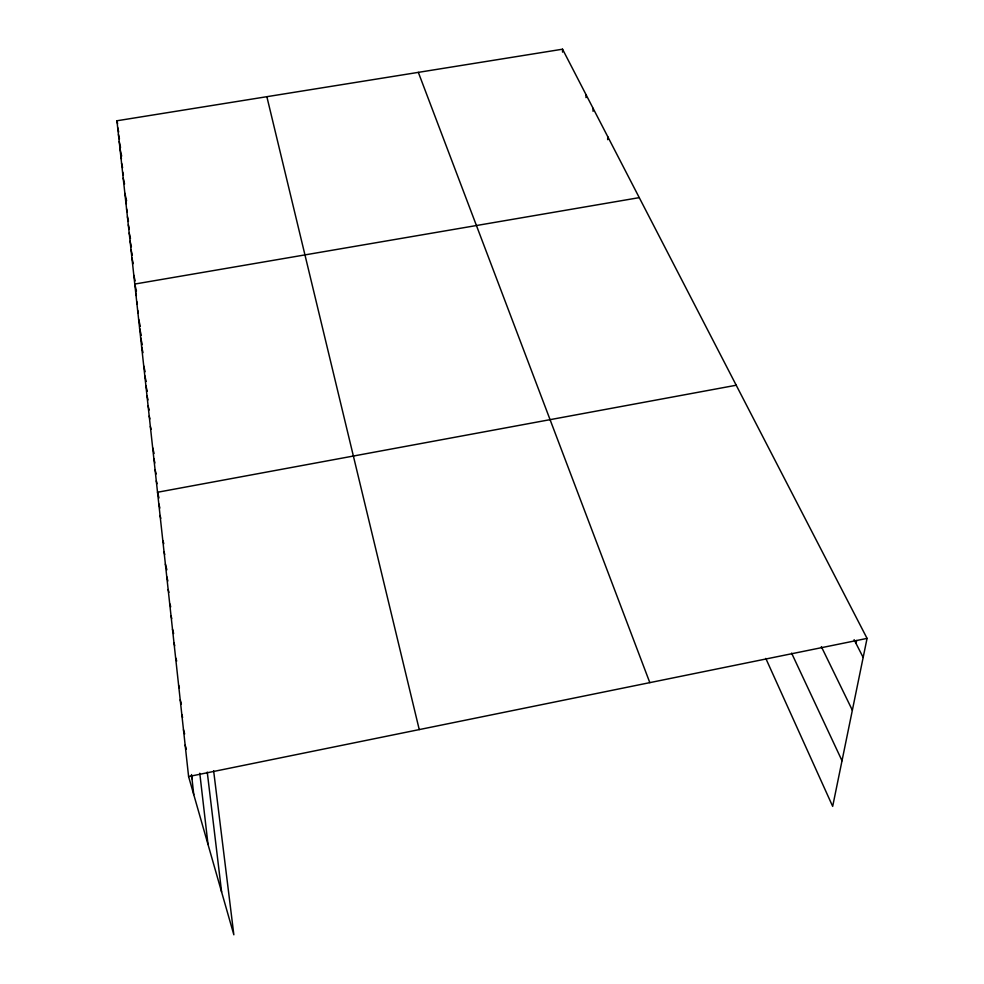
<?xml version="1.0" encoding="UTF-8"?>
<svg xmlns="http://www.w3.org/2000/svg" width="984" height="984" viewBox="0 0 984 984"><rect width="100%" height="100%" fill="white"/><g stroke="black" fill="none" stroke-linecap="round" stroke-linejoin="round"><path stroke-width="1.48" d="M585.997 97.613L586.034 94.636M593.057 111.303L593.094 108.314M607.682 139.666L607.743 136.641M856.031 643.45L856.609 640.51M213.639 770.841L233.848 934.8L188.596 776.561L116.936 120.774L562.541 49.2L867.064 638.395L832.673 806.376L765.798 658.419M188.596 776.561L867.064 638.395M736.216 385.236L157.526 492.258L158.977 497.978M639.268 197.636L134.771 284.056L136.444 291.055M854.112 639.686L863.165 657.46M821.357 646.673L852.353 710.251M791.603 653.13L842.021 760.755M418.335 72.361L649.821 682.638M191.203 776.007L192.003 778.787M185.152 745.085L186.333 749.267M183.479 729.747L184.66 733.941M181.831 714.667L182.606 717.471M180.207 699.833L181.376 704.064M178.621 685.245L179.395 688.074M173.996 642.909L174.758 645.75M175.89 658.21L176.665 661.051M172.495 629.256L173.639 633.511M171.032 615.812L171.782 618.653M169.961 604.004L170.712 606.845M166.763 576.735L167.883 581.015M168.153 589.551L168.916 592.405M165.373 564.103L166.874 569.81M163.049 540.856L163.787 543.721M164.02 551.68L164.758 554.533M158.781 503.783L159.888 508.076M160.06 515.493L160.798 518.347M155.066 469.7L156.149 473.981M156.284 480.893L157.01 483.747M152.668 447.781L154.094 453.489M153.861 458.667L154.931 462.947M150.343 426.49L151.044 429.332M148.08 405.777L149.137 410.045M149.199 416.06L149.912 418.913M144.796 375.777L146.185 381.448M145.878 385.642L147.268 391.324M146.973 395.642L148.018 399.91M143.738 366.048L145.115 371.718M140.626 337.635L142.336 344.695M141.647 346.983L143.024 352.629M266.861 96.703L419.246 729.587M137.649 310.329L138.326 313.133M138.633 319.308L140.318 326.344M139.617 328.41L141.327 335.458M135.718 292.703L136.395 295.507M136.678 301.461L137.354 304.265M131.93 258.029L133.246 263.601M133.812 275.274L135.14 280.858M129.199 232.987L130.491 238.534M130.097 241.228L131.401 246.775M131.007 249.579L132.323 255.139M126.555 208.879L127.256 211.855M127.428 216.812L128.474 221.302M128.301 224.844L129.273 229.001M123.197 178.092L124.562 184.008M124.857 193.294L126.579 200.724M125.706 201.043L126.395 204.02M119.986 148.756L121.672 156.099M120.774 155.964L121.45 158.904M121.573 163.246L122.594 167.674M122.717 172.102L123.406 175.054M116.936 120.774L117.6 123.689M117.686 127.649L118.683 132.028M118.449 134.611L119.445 138.99M119.212 141.635L120.552 147.489M207.255 772.108L221.609 891.984M199.777 773.203L208.018 844.456M191.536 774.556L193.75 794.605M562.541 49.2L562.553 52.127"/></g></svg>
